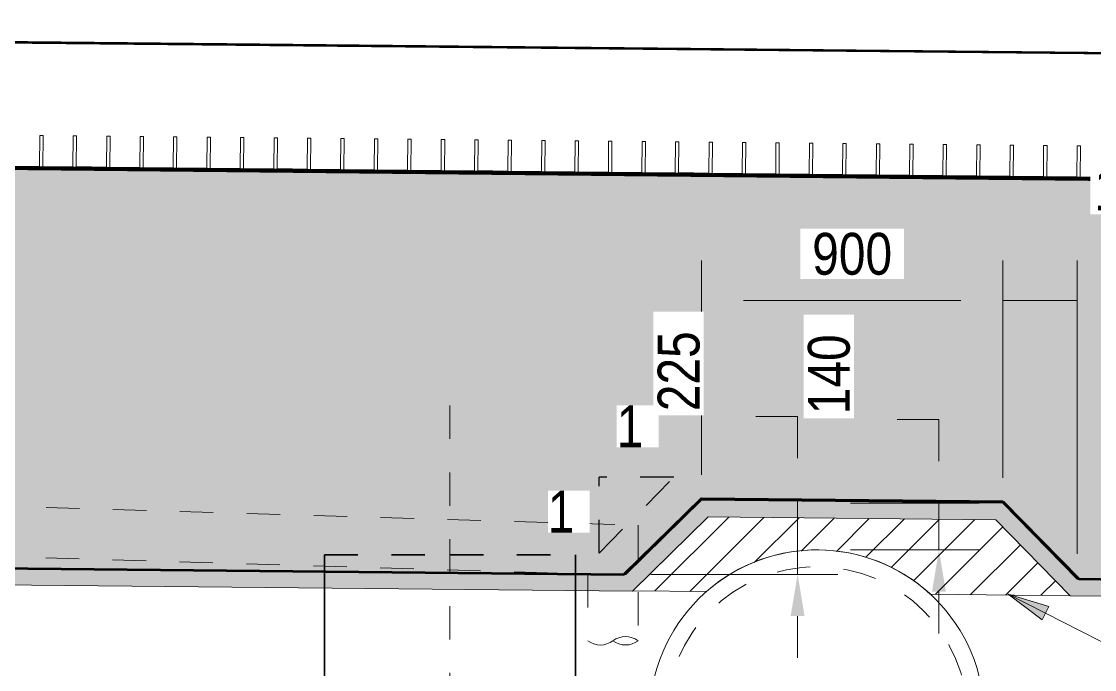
# Model space of a CAD drawing. Header units: metres. Extents: x -1691 to -1609, y 3 to 593.
# Drawn here: x -1618.003 to -1614.797, y 17.534 to 19.472 of the extents above; entities that cross this region are included whole.
import ezdxf

# ---------------------------------------------------------------- set-up
doc = ezdxf.new("R2010")
doc.units = ezdxf.units.M
doc.linetypes.add('JacobsCenter', pattern=[0.015, 0.009, -0.0015, 0.003, -0.0015])
doc.linetypes.add('JacobsDash', pattern=[0.0045, 0.003, -0.0015])
doc.layers.get('Defpoints').update_dxf_attribs({"color": 41})
for name, color, linetype, lineweight in [('BRIDGE-ABUTMENT-CONC', 7, 'Continuous', 50), ('BRIDGE-FRAMING-LINE-18-HID', 7, 'JacobsDash', 18), ('D-BDGE', 7, 'Continuous', 13), ('D-BDGE-FLOOR', 7, 'Continuous', 50), ('D-BDGE-FNDN-LINES-18-HID', 7, 'JacobsDash', 18), ('D-BDGE-FNDN-PILE-CONC', 7, 'Continuous', 50), ('D-BDGE-FRAMING', 7, 'Continuous', 50), ('D-BDGE-LINE', 7, 'Continuous', 9), ('D-ENHA-TEXT', 7, 'Continuous', 9), ('D-ENHA-TEXT-DIMS', 7, 'Continuous', 9)]:
    doc.layers.add(name, color=color, linetype=linetype, lineweight=lineweight)
doc.styles.add('Arial Narrow_1', font='ARIALN.TTF', dxfattribs={"height": 0.125})
doc.styles.add('Arial Narrow_3', font='ARIALN.TTF', dxfattribs={"height": 0.125})
doc.dimstyles.new('Dimension_Arc_Length_O__mm_', dxfattribs={"dimscale": 0.3048, "dimtxt": 0.127929, "dimasz": 0.410105, "dimexe": 0.393701, "dimexo": 0.246063, "dimgap": 0.246063, "dimtad": 1, "dimdec": 0, "dimlfac": 1000, "dimzin": 0, "dimdsep": 46, "dimtxsty": 'Arial Narrow_1', "dimsah": 1, "dimcen": 0.09, "dimaunit": 1, "dimadec": 4, "dimazin": 0, "dimtfac": 1, "dimtdec": 4, "dimtix": 1, "dimtmove": 0, "dimatfit": 3, "dimfxl": 1, "dimtvp": 1, "dimtfill": 1, "dimtolj": 1, "dimtzin": 0, "dimlwd": 18, "dimlwe": 18, "dimarcsym": 2})
doc.dimstyles.new('Dimension_Arc_Length_O__mm__1', dxfattribs={"dimscale": 0.3048, "dimtxt": 0.127929, "dimasz": 0.410105, "dimexe": 0.393701, "dimexo": 0.246063, "dimgap": 0.246063, "dimtad": 1, "dimdec": 0, "dimlfac": 1000, "dimzin": 0, "dimdsep": 46, "dimtxsty": 'Arial Narrow_3', "dimsah": 1, "dimcen": 0.09, "dimaunit": 1, "dimadec": 4, "dimazin": 0, "dimtfac": 1, "dimtdec": 4, "dimtix": 1, "dimtmove": 1, "dimatfit": 3, "dimfxl": 1, "dimtvp": 1, "dimtfill": 1, "dimtolj": 1, "dimtzin": 0, "dimlwd": 18, "dimlwe": 18, "dimarcsym": 2})
doc.dimstyles.new('Dimension_Arc_Length_O__mm__2', dxfattribs={"dimscale": 0.3048, "dimtxt": 0.127929, "dimasz": 0.410105, "dimexe": 0.393701, "dimexo": 0.246063, "dimgap": 0.246063, "dimtad": 1, "dimdec": 0, "dimlfac": 1000, "dimzin": 0, "dimdsep": 46, "dimtxsty": 'Arial Narrow_1', "dimsah": 1, "dimcen": 0.09, "dimaunit": 1, "dimadec": 4, "dimazin": 0, "dimtfac": 1, "dimtdec": 4, "dimtix": 1, "dimtmove": 1, "dimatfit": 3, "dimfxl": 1, "dimtvp": 1, "dimtfill": 1, "dimtolj": 1, "dimtzin": 0, "dimlwd": 18, "dimlwe": 18, "dimarcsym": 2})
doc.dimstyles.new('Dimension_Standard_O__mm__3', dxfattribs={"dimscale": 0.3048, "dimtxt": 0.127929, "dimasz": 0.410105, "dimexe": 0.393701, "dimexo": 0.246063, "dimgap": 0.246063, "dimtad": 1, "dimdec": 0, "dimlfac": 1000, "dimzin": 0, "dimdsep": 46, "dimtxsty": 'Arial Narrow_3', "dimsah": 1, "dimcen": 0.09, "dimaunit": 1, "dimadec": 4, "dimazin": 0, "dimtfac": 1, "dimtdec": 4, "dimtix": 1, "dimtmove": 0, "dimatfit": 3, "dimfxl": 1, "dimtvp": 1, "dimtfill": 1, "dimtolj": 1, "dimtzin": 0, "dimlwd": 18, "dimlwe": 18, "dimarcsym": 2})

# ---------------------------------------------------------------- blocks, each defined once
blk = doc.blocks.new('01_SFO_FRP_Pile_CastInPlace_CS - CAST-IN-PLACE PILE - 0750-V8-DRG-2871072 - ABUTMENT B CONCRETE ELEVATION')
at = {"layer": 'D-BDGE-FNDN-LINES-18-HID', "lineweight": 35}
for p, q in [((-1658.8737, 17.8767), (-1658.8737, 17.8262)), ((-1658.8737, 17.8767), (-1658.4988, 17.8767)), ((-1658.8737, 17.8767), (-1658.4988, 17.8767)), ((-1658.4988, 17.8767), (-1658.1237, 17.8767)), ((-1658.4986, 17.8767), (-1658.1237, 17.8767)), ((-1658.1237, 17.8186), (-1658.1237, 17.8767))]:
    blk.add_line(p, q, dxfattribs=at)
at = {"layer": 'D-BDGE-FNDN-PILE-CONC', "lineweight": 35}
for p, q in [((-1658.8737, 17.8261), (-1658.8737, 13.9919)), ((-1658.1237, 13.9913), (-1658.1237, 17.8186))]:
    blk.add_line(p, q, dxfattribs=at)
blk = doc.blocks.new('07_STR_DPS_PermadecPanel - 07_STR_DPS_PermadecPanel-V41-DRG-2871072 - ABUTMENT B CONCRETE ELEVATION')
at = {"layer": 'BRIDGE-FRAMING-LINE-18-HID', "color": 9, "lineweight": 13, "true_color": 0xc3c3c3}
for p, q in [((-1660.1243, 19.1347), (-1660.1242, 19.1352)), ((-1660.1242, 19.1352), (-1660.1243, 19.1347)), ((-1660.1242, 19.1352), (-1660.1142, 19.1351)), ((-1660.1142, 19.1351), (-1660.1143, 19.1346)), ((-1660.1142, 19.1351), (-1660.1143, 19.1346)), ((-1660.0243, 19.1337), (-1660.0243, 19.1342)), ((-1660.0243, 19.1342), (-1660.0143, 19.1341)), ((-1660.0243, 19.1342), (-1660.0243, 19.1337)), ((-1660.0143, 19.1341), (-1660.0143, 19.1336)), ((-1660.0143, 19.1341), (-1660.0143, 19.1336)), ((-1659.9243, 19.1327), (-1659.9243, 19.1332)), ((-1659.9243, 19.1332), (-1659.9143, 19.1331)), ((-1659.9243, 19.1332), (-1659.9243, 19.1327)), ((-1659.9143, 19.1331), (-1659.9143, 19.1326)), ((-1659.9143, 19.1331), (-1659.9143, 19.1326)), ((-1659.8243, 19.1317), (-1659.8243, 19.1322)), ((-1659.8243, 19.1322), (-1659.8143, 19.1321)), ((-1659.8243, 19.1322), (-1659.8243, 19.1317)), ((-1659.8143, 19.1321), (-1659.8143, 19.1316)), ((-1659.8143, 19.1321), (-1659.8143, 19.1316)), ((-1659.7243, 19.1307), (-1659.7243, 19.1312)), ((-1659.7243, 19.1312), (-1659.7143, 19.1311)), ((-1659.7243, 19.1312), (-1659.7243, 19.1307)), ((-1659.7143, 19.1311), (-1659.7143, 19.1306)), ((-1659.7143, 19.1311), (-1659.7143, 19.1306)), ((-1659.6243, 19.1297), (-1659.6243, 19.1302)), ((-1659.6243, 19.1302), (-1659.6143, 19.1301)), ((-1659.6243, 19.1302), (-1659.6243, 19.1297)), ((-1659.6143, 19.1301), (-1659.6143, 19.1296)), ((-1659.6143, 19.1301), (-1659.6143, 19.1296)), ((-1660.1702, 19.0422), (-1660.1702, 19.0427)), ((-1660.1702, 19.0427), (-1660.1252, 19.0422)), ((-1660.1702, 19.0427), (-1660.1702, 19.0421)), ((-1659.5703, 19.0307), (-1660.1702, 19.0367)), ((-1660.1152, 19.0421), (-1660.0252, 19.0412)), ((-1660.0152, 19.0411), (-1659.9252, 19.0402)), ((-1659.9152, 19.0401), (-1659.8252, 19.0392)), ((-1659.8152, 19.0391), (-1659.7252, 19.0382)), ((-1659.7152, 19.0381), (-1659.6252, 19.0372)), ((-1659.6152, 19.0371), (-1659.5702, 19.0367)), ((-1659.5702, 19.0367), (-1659.5702, 19.0362)), ((-1659.5702, 19.0367), (-1659.5702, 19.0361))]:
    blk.add_line(p, q, dxfattribs=at)
at = {"layer": 'D-BDGE-FRAMING', "color": 9, "lineweight": 13, "true_color": 0xc3c3c3}
for p, q in [((-1660.1243, 19.1347), (-1660.1252, 19.0417)), ((-1660.1143, 19.1346), (-1660.1243, 19.1347)), ((-1660.1152, 19.0416), (-1660.1143, 19.1346)), ((-1660.0243, 19.1337), (-1660.0252, 19.0407)), ((-1660.0143, 19.1336), (-1660.0243, 19.1337)), ((-1660.0152, 19.0406), (-1660.0143, 19.1336)), ((-1659.9243, 19.1327), (-1659.9252, 19.0397)), ((-1659.9143, 19.1326), (-1659.9243, 19.1327)), ((-1659.9152, 19.0396), (-1659.9143, 19.1326)), ((-1659.8243, 19.1317), (-1659.8252, 19.0387)), ((-1659.8143, 19.1316), (-1659.8243, 19.1317)), ((-1659.8152, 19.0386), (-1659.8143, 19.1316)), ((-1659.7243, 19.1307), (-1659.7252, 19.0377)), ((-1659.7143, 19.1306), (-1659.7243, 19.1307)), ((-1659.7152, 19.0376), (-1659.7143, 19.1306)), ((-1659.6243, 19.1297), (-1659.6252, 19.0367)), ((-1659.6143, 19.1296), (-1659.6243, 19.1297)), ((-1659.6152, 19.0366), (-1659.6143, 19.1296)), ((-1660.1702, 19.0421), (-1660.1703, 19.0361)), ((-1660.1703, 19.0361), (-1659.5703, 19.0301)), ((-1660.1252, 19.0417), (-1660.1702, 19.0421)), ((-1660.0252, 19.0407), (-1660.1152, 19.0416)), ((-1659.9252, 19.0397), (-1660.0152, 19.0406)), ((-1659.8252, 19.0387), (-1659.9152, 19.0396)), ((-1659.7252, 19.0377), (-1659.8152, 19.0386)), ((-1659.6252, 19.0367), (-1659.7152, 19.0376)), ((-1659.5702, 19.0361), (-1659.6152, 19.0366)), ((-1659.5703, 19.0301), (-1659.5702, 19.0361))]:
    blk.add_line(p, q, dxfattribs=at)
blk = doc.blocks.new('07_STR_DPS_PermadecPanel - 07_STR_DPS_PermadecPanel-V42-DRG-2871072 - ABUTMENT B CONCRETE ELEVATION')
at = {"layer": 'BRIDGE-FRAMING-LINE-18-HID', "color": 9, "lineweight": 13, "true_color": 0xc3c3c3}
for p, q in [((-1659.5243, 19.1287), (-1659.5243, 19.1292)), ((-1659.5243, 19.1292), (-1659.5143, 19.1291)), ((-1659.5243, 19.1292), (-1659.5243, 19.1287)), ((-1659.5143, 19.1291), (-1659.5143, 19.1286)), ((-1659.5143, 19.1291), (-1659.5143, 19.1286)), ((-1659.4243, 19.1277), (-1659.4243, 19.1282)), ((-1659.4243, 19.1282), (-1659.4143, 19.1281)), ((-1659.4243, 19.1282), (-1659.4243, 19.1277)), ((-1659.4143, 19.1281), (-1659.4143, 19.1276)), ((-1659.4143, 19.1281), (-1659.4143, 19.1276)), ((-1659.3243, 19.1267), (-1659.3243, 19.1272)), ((-1659.3243, 19.1272), (-1659.3143, 19.1271)), ((-1659.3243, 19.1272), (-1659.3243, 19.1267)), ((-1659.3143, 19.1271), (-1659.3143, 19.1266)), ((-1659.3143, 19.1271), (-1659.3143, 19.1266)), ((-1659.2243, 19.1257), (-1659.2243, 19.1262)), ((-1659.2243, 19.1262), (-1659.2143, 19.1261)), ((-1659.2243, 19.1262), (-1659.2243, 19.1257)), ((-1659.2143, 19.1261), (-1659.2143, 19.1256)), ((-1659.2143, 19.1261), (-1659.2143, 19.1256)), ((-1659.1243, 19.1247), (-1659.1243, 19.1252)), ((-1659.1243, 19.1252), (-1659.1143, 19.1251)), ((-1659.1243, 19.1252), (-1659.1243, 19.1247)), ((-1659.1143, 19.1251), (-1659.1143, 19.1246)), ((-1659.1143, 19.1251), (-1659.1143, 19.1246)), ((-1659.0243, 19.1237), (-1659.0243, 19.1242)), ((-1659.0243, 19.1242), (-1659.0143, 19.1241)), ((-1659.0243, 19.1242), (-1659.0243, 19.1237)), ((-1659.0143, 19.1241), (-1659.0143, 19.1236)), ((-1659.0143, 19.1241), (-1659.0143, 19.1236)), ((-1658.9703, 19.0247), (-1659.5703, 19.0307)), ((-1659.5702, 19.0362), (-1659.5702, 19.0367)), ((-1659.5702, 19.0367), (-1659.5252, 19.0362)), ((-1659.5702, 19.0367), (-1659.5702, 19.0361)), ((-1659.5152, 19.0361), (-1659.4252, 19.0352)), ((-1659.4152, 19.0351), (-1659.3252, 19.0342)), ((-1659.3152, 19.0341), (-1659.2252, 19.0332)), ((-1659.2152, 19.0331), (-1659.1252, 19.0322)), ((-1659.1152, 19.0321), (-1659.0252, 19.0312)), ((-1659.0152, 19.0311), (-1658.9702, 19.0307)), ((-1658.9702, 19.0307), (-1658.9703, 19.0301)), ((-1658.9702, 19.0307), (-1658.9702, 19.0302))]:
    blk.add_line(p, q, dxfattribs=at)
at = {"layer": 'D-BDGE-FRAMING', "color": 9, "lineweight": 13, "true_color": 0xc3c3c3}
for p, q in [((-1659.5243, 19.1287), (-1659.5252, 19.0357)), ((-1659.5143, 19.1286), (-1659.5243, 19.1287)), ((-1659.5152, 19.0356), (-1659.5143, 19.1286)), ((-1659.4243, 19.1277), (-1659.4253, 19.0347)), ((-1659.4143, 19.1276), (-1659.4243, 19.1277)), ((-1659.4153, 19.0346), (-1659.4143, 19.1276)), ((-1659.3243, 19.1267), (-1659.3253, 19.0337)), ((-1659.3143, 19.1266), (-1659.3243, 19.1267)), ((-1659.3153, 19.0336), (-1659.3143, 19.1266)), ((-1659.2243, 19.1257), (-1659.2253, 19.0327)), ((-1659.2143, 19.1256), (-1659.2243, 19.1257)), ((-1659.2153, 19.0326), (-1659.2143, 19.1256)), ((-1659.1243, 19.1247), (-1659.1253, 19.0317)), ((-1659.1143, 19.1246), (-1659.1243, 19.1247)), ((-1659.1153, 19.0316), (-1659.1143, 19.1246)), ((-1659.0243, 19.1237), (-1659.0253, 19.0307)), ((-1659.0143, 19.1236), (-1659.0243, 19.1237)), ((-1659.0153, 19.0306), (-1659.0143, 19.1236)), ((-1659.5702, 19.0361), (-1659.5703, 19.0301)), ((-1659.5703, 19.0301), (-1658.9703, 19.0241)), ((-1659.5252, 19.0357), (-1659.5702, 19.0361)), ((-1659.4253, 19.0347), (-1659.5152, 19.0356)), ((-1659.3253, 19.0337), (-1659.4153, 19.0346)), ((-1659.2253, 19.0327), (-1659.3153, 19.0336)), ((-1659.1253, 19.0317), (-1659.2153, 19.0326)), ((-1659.0253, 19.0307), (-1659.1153, 19.0316)), ((-1658.9703, 19.0301), (-1659.0153, 19.0306)), ((-1658.9703, 19.0241), (-1658.9703, 19.0301))]:
    blk.add_line(p, q, dxfattribs=at)
blk = doc.blocks.new('07_STR_DPS_PermadecPanel - 07_STR_DPS_PermadecPanel-V43-DRG-2871072 - ABUTMENT B CONCRETE ELEVATION')
at = {"layer": 'BRIDGE-FRAMING-LINE-18-HID', "color": 9, "lineweight": 13, "true_color": 0xc3c3c3}
for p, q in [((-1658.9243, 19.1227), (-1658.9243, 19.1232)), ((-1658.9243, 19.1232), (-1658.9143, 19.1231)), ((-1658.9243, 19.1232), (-1658.9243, 19.1227)), ((-1658.9143, 19.1231), (-1658.9143, 19.1226)), ((-1658.9143, 19.1231), (-1658.9143, 19.1226)), ((-1658.8243, 19.1222), (-1658.8244, 19.1217)), ((-1658.8243, 19.1217), (-1658.8243, 19.1222)), ((-1658.8243, 19.1222), (-1658.8143, 19.1221)), ((-1658.8143, 19.1221), (-1658.8144, 19.1216)), ((-1658.8143, 19.1221), (-1658.8143, 19.1216)), ((-1658.7243, 19.1212), (-1658.7244, 19.1207)), ((-1658.7243, 19.1207), (-1658.7243, 19.1212)), ((-1658.7243, 19.1212), (-1658.7143, 19.1211)), ((-1658.7143, 19.1211), (-1658.7144, 19.1206)), ((-1658.7143, 19.1211), (-1658.7143, 19.1206)), ((-1658.6243, 19.1202), (-1658.6244, 19.1197)), ((-1658.6243, 19.1197), (-1658.6243, 19.1202)), ((-1658.6243, 19.1202), (-1658.6143, 19.1201)), ((-1658.6143, 19.1201), (-1658.6144, 19.1196)), ((-1658.6143, 19.1201), (-1658.6143, 19.1196)), ((-1658.5243, 19.1192), (-1658.5244, 19.1187)), ((-1658.5243, 19.1187), (-1658.5243, 19.1192)), ((-1658.5243, 19.1192), (-1658.5143, 19.1191)), ((-1658.5143, 19.1191), (-1658.5144, 19.1186)), ((-1658.5143, 19.1191), (-1658.5143, 19.1186)), ((-1658.4243, 19.1182), (-1658.4244, 19.1177)), ((-1658.4243, 19.1177), (-1658.4243, 19.1182)), ((-1658.4243, 19.1182), (-1658.4143, 19.1181)), ((-1658.4143, 19.1181), (-1658.4144, 19.1176)), ((-1658.4143, 19.1181), (-1658.4143, 19.1176)), ((-1658.9702, 19.0307), (-1658.9703, 19.0301)), ((-1658.3704, 19.0187), (-1658.9703, 19.0247)), ((-1658.9702, 19.0302), (-1658.9702, 19.0307)), ((-1658.9702, 19.0307), (-1658.9252, 19.0302)), ((-1658.9152, 19.0301), (-1658.8252, 19.0292)), ((-1658.8152, 19.0291), (-1658.7252, 19.0282)), ((-1658.7152, 19.0281), (-1658.6253, 19.0272)), ((-1658.6153, 19.0271), (-1658.5253, 19.0262)), ((-1658.5153, 19.0261), (-1658.4253, 19.0253)), ((-1658.4153, 19.0252), (-1658.3703, 19.0247)), ((-1658.3703, 19.0247), (-1658.3703, 19.0242)), ((-1658.3703, 19.0247), (-1658.3703, 19.0241))]:
    blk.add_line(p, q, dxfattribs=at)
at = {"layer": 'D-BDGE-FRAMING', "color": 9, "lineweight": 13, "true_color": 0xc3c3c3}
for p, q in [((-1658.9243, 19.1227), (-1658.9253, 19.0297)), ((-1658.9143, 19.1226), (-1658.9243, 19.1227)), ((-1658.9153, 19.0296), (-1658.9143, 19.1226)), ((-1658.8244, 19.1217), (-1658.8253, 19.0287)), ((-1658.8144, 19.1216), (-1658.8244, 19.1217)), ((-1658.8153, 19.0286), (-1658.8144, 19.1216)), ((-1658.7244, 19.1207), (-1658.7253, 19.0277)), ((-1658.7144, 19.1206), (-1658.7244, 19.1207)), ((-1658.7153, 19.0276), (-1658.7144, 19.1206)), ((-1658.6244, 19.1197), (-1658.6253, 19.0267)), ((-1658.6144, 19.1196), (-1658.6244, 19.1197)), ((-1658.6153, 19.0266), (-1658.6144, 19.1196)), ((-1658.5244, 19.1187), (-1658.5253, 19.0257)), ((-1658.5144, 19.1186), (-1658.5244, 19.1187)), ((-1658.5153, 19.0256), (-1658.5144, 19.1186)), ((-1658.4244, 19.1177), (-1658.4253, 19.0247)), ((-1658.4144, 19.1176), (-1658.4244, 19.1177)), ((-1658.4153, 19.0246), (-1658.4144, 19.1176)), ((-1658.9253, 19.0297), (-1658.9703, 19.0301)), ((-1658.9703, 19.0301), (-1658.9703, 19.0241)), ((-1658.9703, 19.0241), (-1658.3704, 19.0181)), ((-1658.8253, 19.0287), (-1658.9153, 19.0296)), ((-1658.7253, 19.0277), (-1658.8153, 19.0286)), ((-1658.6253, 19.0267), (-1658.7153, 19.0276)), ((-1658.5253, 19.0257), (-1658.6153, 19.0266)), ((-1658.4253, 19.0247), (-1658.5153, 19.0256)), ((-1658.3703, 19.0241), (-1658.4153, 19.0246)), ((-1658.3704, 19.0181), (-1658.3703, 19.0241))]:
    blk.add_line(p, q, dxfattribs=at)
blk = doc.blocks.new('07_STR_DPS_PermadecPanel - 07_STR_DPS_PermadecPanel-V44-DRG-2871072 - ABUTMENT B CONCRETE ELEVATION')
at = {"layer": 'BRIDGE-FRAMING-LINE-18-HID', "color": 9, "lineweight": 13, "true_color": 0xc3c3c3}
for p, q in [((-1658.3243, 19.1172), (-1658.3244, 19.1167)), ((-1658.3243, 19.1167), (-1658.3243, 19.1172)), ((-1658.3243, 19.1172), (-1658.3143, 19.1171)), ((-1658.3143, 19.1171), (-1658.3144, 19.1166)), ((-1658.3143, 19.1171), (-1658.3143, 19.1166)), ((-1658.2243, 19.1162), (-1658.2244, 19.1157)), ((-1658.2243, 19.1157), (-1658.2243, 19.1162)), ((-1658.2243, 19.1162), (-1658.2143, 19.1161)), ((-1658.2143, 19.1161), (-1658.2144, 19.1156)), ((-1658.2143, 19.1161), (-1658.2143, 19.1156)), ((-1658.1244, 19.1147), (-1658.1243, 19.1152)), ((-1658.1243, 19.1152), (-1658.1244, 19.1147)), ((-1658.1243, 19.1152), (-1658.1143, 19.1151)), ((-1658.1143, 19.1151), (-1658.1144, 19.1146)), ((-1658.1143, 19.1151), (-1658.1144, 19.1146)), ((-1658.0244, 19.1137), (-1658.0244, 19.1143)), ((-1658.0244, 19.1143), (-1658.0144, 19.1142)), ((-1658.0244, 19.1143), (-1658.0244, 19.1137)), ((-1658.0144, 19.1142), (-1658.0144, 19.1136)), ((-1658.0144, 19.1142), (-1658.0144, 19.1136)), ((-1657.9244, 19.1127), (-1657.9244, 19.1133)), ((-1657.9244, 19.1133), (-1657.9144, 19.1132)), ((-1657.9244, 19.1133), (-1657.9244, 19.1127)), ((-1657.9144, 19.1132), (-1657.9144, 19.1126)), ((-1657.9144, 19.1132), (-1657.9144, 19.1126)), ((-1657.8244, 19.1117), (-1657.8244, 19.1123)), ((-1657.8244, 19.1123), (-1657.8144, 19.1122)), ((-1657.8244, 19.1123), (-1657.8244, 19.1117)), ((-1657.8144, 19.1122), (-1657.8144, 19.1116)), ((-1657.8144, 19.1122), (-1657.8144, 19.1116)), ((-1658.3703, 19.0242), (-1658.3703, 19.0247)), ((-1658.3703, 19.0247), (-1658.3253, 19.0243)), ((-1658.3703, 19.0247), (-1658.3703, 19.0241)), ((-1657.7704, 19.0127), (-1658.3703, 19.0187)), ((-1658.3153, 19.0242), (-1658.2253, 19.0233)), ((-1658.2153, 19.0232), (-1658.1253, 19.0223)), ((-1658.1153, 19.0222), (-1658.0253, 19.0213)), ((-1658.0153, 19.0212), (-1657.9253, 19.0203)), ((-1657.9153, 19.0202), (-1657.8253, 19.0193)), ((-1657.8153, 19.0192), (-1657.7703, 19.0187)), ((-1657.7703, 19.0187), (-1657.7703, 19.0182)), ((-1657.7703, 19.0187), (-1657.7703, 19.0181))]:
    blk.add_line(p, q, dxfattribs=at)
at = {"layer": 'D-BDGE-FRAMING', "color": 9, "lineweight": 13, "true_color": 0xc3c3c3}
for p, q in [((-1658.3244, 19.1167), (-1658.3253, 19.0237)), ((-1658.3144, 19.1166), (-1658.3244, 19.1167)), ((-1658.3153, 19.0236), (-1658.3144, 19.1166)), ((-1658.2244, 19.1157), (-1658.2253, 19.0227)), ((-1658.2144, 19.1156), (-1658.2244, 19.1157)), ((-1658.2153, 19.0226), (-1658.2144, 19.1156)), ((-1658.1244, 19.1147), (-1658.1253, 19.0217)), ((-1658.1144, 19.1146), (-1658.1244, 19.1147)), ((-1658.1153, 19.0216), (-1658.1144, 19.1146)), ((-1658.0244, 19.1137), (-1658.0253, 19.0207)), ((-1658.0144, 19.1136), (-1658.0244, 19.1137)), ((-1658.0153, 19.0206), (-1658.0144, 19.1136)), ((-1657.9244, 19.1127), (-1657.9253, 19.0197)), ((-1657.9144, 19.1126), (-1657.9244, 19.1127)), ((-1657.9153, 19.0196), (-1657.9144, 19.1126)), ((-1657.8244, 19.1117), (-1657.8253, 19.0187)), ((-1657.8144, 19.1116), (-1657.8244, 19.1117)), ((-1657.8153, 19.0186), (-1657.8144, 19.1116)), ((-1658.3703, 19.0241), (-1658.3704, 19.0181)), ((-1658.3704, 19.0181), (-1657.7704, 19.0121)), ((-1658.3253, 19.0237), (-1658.3703, 19.0241)), ((-1658.2253, 19.0227), (-1658.3153, 19.0236)), ((-1658.1253, 19.0217), (-1658.2153, 19.0226)), ((-1658.0253, 19.0207), (-1658.1153, 19.0216)), ((-1657.9253, 19.0197), (-1658.0153, 19.0206)), ((-1657.8253, 19.0187), (-1657.9153, 19.0196)), ((-1657.7703, 19.0181), (-1657.8153, 19.0186)), ((-1657.7704, 19.0121), (-1657.7703, 19.0181))]:
    blk.add_line(p, q, dxfattribs=at)
blk = doc.blocks.new('07_STR_DPS_PermadecPanel - 07_STR_DPS_PermadecPanel-V45-DRG-2871072 - ABUTMENT B CONCRETE ELEVATION')
at = {"layer": 'BRIDGE-FRAMING-LINE-18-HID', "color": 9, "lineweight": 13, "true_color": 0xc3c3c3}
for p, q in [((-1657.7244, 19.1107), (-1657.7244, 19.1113)), ((-1657.7244, 19.1113), (-1657.7144, 19.1112)), ((-1657.7244, 19.1113), (-1657.7244, 19.1107)), ((-1657.7144, 19.1112), (-1657.7144, 19.1106)), ((-1657.7144, 19.1112), (-1657.7144, 19.1106)), ((-1657.6244, 19.1097), (-1657.6244, 19.1103)), ((-1657.6244, 19.1103), (-1657.6144, 19.1102)), ((-1657.6244, 19.1103), (-1657.6244, 19.1097)), ((-1657.6144, 19.1102), (-1657.6144, 19.1096)), ((-1657.6144, 19.1102), (-1657.6144, 19.1096)), ((-1657.5244, 19.1087), (-1657.5244, 19.1093)), ((-1657.5244, 19.1093), (-1657.5144, 19.1092)), ((-1657.5244, 19.1093), (-1657.5244, 19.1087)), ((-1657.5144, 19.1092), (-1657.5144, 19.1086)), ((-1657.5144, 19.1092), (-1657.5144, 19.1086)), ((-1657.4244, 19.1077), (-1657.4244, 19.1083)), ((-1657.4244, 19.1083), (-1657.4144, 19.1082)), ((-1657.4244, 19.1083), (-1657.4244, 19.1077)), ((-1657.4144, 19.1082), (-1657.4144, 19.1076)), ((-1657.4144, 19.1082), (-1657.4144, 19.1076)), ((-1657.3244, 19.1067), (-1657.3244, 19.1073)), ((-1657.3244, 19.1073), (-1657.3144, 19.1072)), ((-1657.3244, 19.1073), (-1657.3244, 19.1067)), ((-1657.3144, 19.1072), (-1657.3144, 19.1066)), ((-1657.3144, 19.1072), (-1657.3144, 19.1066)), ((-1657.2244, 19.1057), (-1657.2244, 19.1063)), ((-1657.2244, 19.1063), (-1657.2144, 19.1062)), ((-1657.2244, 19.1063), (-1657.2244, 19.1057)), ((-1657.2144, 19.1062), (-1657.2144, 19.1056)), ((-1657.2144, 19.1062), (-1657.2144, 19.1056)), ((-1657.7703, 19.0182), (-1657.7703, 19.0187)), ((-1657.7703, 19.0187), (-1657.7253, 19.0183)), ((-1657.7703, 19.0187), (-1657.7703, 19.0181)), ((-1657.7153, 19.0182), (-1657.6253, 19.0173)), ((-1657.6153, 19.0172), (-1657.5253, 19.0163)), ((-1657.5153, 19.0162), (-1657.4253, 19.0153)), ((-1657.4153, 19.0152), (-1657.3253, 19.0143)), ((-1657.1704, 19.0067), (-1657.7704, 19.0127)), ((-1657.3153, 19.0142), (-1657.2253, 19.0133)), ((-1657.2153, 19.0132), (-1657.1703, 19.0127)), ((-1657.1703, 19.0127), (-1657.1704, 19.0122)), ((-1657.1703, 19.0127), (-1657.1703, 19.0122))]:
    blk.add_line(p, q, dxfattribs=at)
at = {"layer": 'D-BDGE-FRAMING', "color": 9, "lineweight": 13, "true_color": 0xc3c3c3}
for p, q in [((-1657.7244, 19.1107), (-1657.7253, 19.0177)), ((-1657.7144, 19.1106), (-1657.7244, 19.1107)), ((-1657.7153, 19.0176), (-1657.7144, 19.1106)), ((-1657.6244, 19.1097), (-1657.6253, 19.0167)), ((-1657.6144, 19.1096), (-1657.6244, 19.1097)), ((-1657.6153, 19.0166), (-1657.6144, 19.1096)), ((-1657.5244, 19.1087), (-1657.5253, 19.0157)), ((-1657.5144, 19.1086), (-1657.5244, 19.1087)), ((-1657.5153, 19.0156), (-1657.5144, 19.1086)), ((-1657.4244, 19.1077), (-1657.4254, 19.0147)), ((-1657.4144, 19.1076), (-1657.4244, 19.1077)), ((-1657.4154, 19.0146), (-1657.4144, 19.1076)), ((-1657.3244, 19.1067), (-1657.3254, 19.0137)), ((-1657.3144, 19.1066), (-1657.3244, 19.1067)), ((-1657.3154, 19.0136), (-1657.3144, 19.1066)), ((-1657.2244, 19.1057), (-1657.2254, 19.0127)), ((-1657.2144, 19.1056), (-1657.2244, 19.1057)), ((-1657.2154, 19.0126), (-1657.2144, 19.1056)), ((-1657.7703, 19.0181), (-1657.7704, 19.0121)), ((-1657.7253, 19.0177), (-1657.7703, 19.0181)), ((-1657.6253, 19.0167), (-1657.7153, 19.0176)), ((-1657.5253, 19.0157), (-1657.6153, 19.0166)), ((-1657.4254, 19.0147), (-1657.5153, 19.0156)), ((-1657.7704, 19.0121), (-1657.1704, 19.0062)), ((-1657.3254, 19.0137), (-1657.4154, 19.0146)), ((-1657.2254, 19.0127), (-1657.3154, 19.0136)), ((-1657.1704, 19.0122), (-1657.2154, 19.0126)), ((-1657.1704, 19.0062), (-1657.1704, 19.0122))]:
    blk.add_line(p, q, dxfattribs=at)
blk = doc.blocks.new('07_STR_DPS_PermadecPanel - 07_STR_DPS_PermadecPanel-V46-DRG-2871072 - ABUTMENT B CONCRETE ELEVATION')
at = {"layer": 'BRIDGE-FRAMING-LINE-18-HID', "color": 9, "lineweight": 13, "true_color": 0xc3c3c3}
for p, q in [((-1657.1244, 19.1047), (-1657.1244, 19.1053)), ((-1657.1244, 19.1053), (-1657.1144, 19.1052)), ((-1657.1244, 19.1053), (-1657.1244, 19.1047)), ((-1657.1144, 19.1052), (-1657.1144, 19.1046)), ((-1657.1144, 19.1052), (-1657.1144, 19.1046)), ((-1657.0244, 19.1037), (-1657.0244, 19.1043)), ((-1657.0244, 19.1043), (-1657.0144, 19.1042)), ((-1657.0244, 19.1043), (-1657.0244, 19.1037)), ((-1657.0144, 19.1042), (-1657.0144, 19.1036)), ((-1657.0144, 19.1042), (-1657.0144, 19.1036)), ((-1656.9244, 19.1027), (-1656.9244, 19.1033)), ((-1656.9244, 19.1033), (-1656.9144, 19.1032)), ((-1656.9244, 19.1033), (-1656.9244, 19.1027)), ((-1656.9144, 19.1032), (-1656.9144, 19.1026)), ((-1656.9144, 19.1032), (-1656.9144, 19.1026)), ((-1656.8244, 19.1023), (-1656.8245, 19.1017)), ((-1656.8244, 19.1017), (-1656.8244, 19.1023)), ((-1656.8244, 19.1023), (-1656.8144, 19.1022)), ((-1656.8144, 19.1022), (-1656.8145, 19.1016)), ((-1656.8144, 19.1022), (-1656.8144, 19.1016)), ((-1656.7244, 19.1013), (-1656.7245, 19.1007)), ((-1656.7244, 19.1007), (-1656.7244, 19.1013)), ((-1656.7244, 19.1013), (-1656.7144, 19.1012)), ((-1656.7144, 19.1012), (-1656.7145, 19.1006)), ((-1656.7144, 19.1012), (-1656.7144, 19.1006)), ((-1656.6244, 19.1003), (-1656.6245, 19.0997)), ((-1656.6244, 19.0997), (-1656.6244, 19.1003)), ((-1656.6244, 19.1003), (-1656.6144, 19.1002)), ((-1656.6144, 19.1002), (-1656.6145, 19.0996)), ((-1656.6144, 19.1002), (-1656.6144, 19.0996)), ((-1657.1703, 19.0127), (-1657.1704, 19.0122)), ((-1656.5705, 19.0007), (-1657.1704, 19.0067)), ((-1657.1703, 19.0122), (-1657.1703, 19.0127)), ((-1657.1703, 19.0127), (-1657.1253, 19.0123)), ((-1657.1153, 19.0122), (-1657.0253, 19.0113)), ((-1657.0153, 19.0112), (-1656.9253, 19.0103)), ((-1656.9153, 19.0102), (-1656.8253, 19.0093)), ((-1656.8153, 19.0092), (-1656.7253, 19.0083)), ((-1656.7153, 19.0082), (-1656.6254, 19.0073)), ((-1656.6154, 19.0072), (-1656.5704, 19.0067)), ((-1656.5704, 19.0067), (-1656.5704, 19.0062)), ((-1656.5704, 19.0067), (-1656.5704, 19.0062))]:
    blk.add_line(p, q, dxfattribs=at)
at = {"layer": 'D-BDGE-FRAMING', "color": 9, "lineweight": 13, "true_color": 0xc3c3c3}
for p, q in [((-1657.1244, 19.1047), (-1657.1254, 19.0117)), ((-1657.1144, 19.1046), (-1657.1244, 19.1047)), ((-1657.1154, 19.0116), (-1657.1144, 19.1046)), ((-1657.0244, 19.1037), (-1657.0254, 19.0107)), ((-1657.0144, 19.1036), (-1657.0244, 19.1037)), ((-1657.0154, 19.0106), (-1657.0144, 19.1036)), ((-1656.9244, 19.1027), (-1656.9254, 19.0097)), ((-1656.9144, 19.1026), (-1656.9244, 19.1027)), ((-1656.9154, 19.0096), (-1656.9144, 19.1026)), ((-1656.8245, 19.1017), (-1656.8254, 19.0087)), ((-1656.8145, 19.1016), (-1656.8245, 19.1017)), ((-1656.8154, 19.0086), (-1656.8145, 19.1016)), ((-1656.7245, 19.1007), (-1656.7254, 19.0077)), ((-1656.7145, 19.1006), (-1656.7245, 19.1007)), ((-1656.7154, 19.0076), (-1656.7145, 19.1006)), ((-1656.6245, 19.0997), (-1656.6254, 19.0067)), ((-1656.6145, 19.0996), (-1656.6245, 19.0997)), ((-1656.6154, 19.0066), (-1656.6145, 19.0996)), ((-1657.1254, 19.0117), (-1657.1704, 19.0122)), ((-1657.1704, 19.0122), (-1657.1704, 19.0062)), ((-1657.1704, 19.0062), (-1656.5705, 19.0002)), ((-1657.0254, 19.0107), (-1657.1154, 19.0116)), ((-1656.9254, 19.0097), (-1657.0154, 19.0106)), ((-1656.8254, 19.0087), (-1656.9154, 19.0096)), ((-1656.7254, 19.0077), (-1656.8154, 19.0086)), ((-1656.6254, 19.0067), (-1656.7154, 19.0076)), ((-1656.5704, 19.0062), (-1656.6154, 19.0066)), ((-1656.5705, 19.0002), (-1656.5704, 19.0062))]:
    blk.add_line(p, q, dxfattribs=at)
blk = doc.blocks.new('CS_DET_Pile-Column_BreakLine - CS_Tubular BreakLine-6258216-DRG-2871072 - ABUTMENT B CONCRETE ELEVATION')
at = {"layer": 'D-BDGE-LINE', "color": 143, "lineweight": 18, "true_color": 0x78aac8}
for centre, radius, start, end in [((-1658.0491, 17.6692), 0.0623, 232.9573, 307.0427), ((-1657.9741, 17.5698), 0.0622, 52.9573, 127.0427), ((-1657.9741, 17.6692), 0.0622, 232.9573, 307.0427)]:
    blk.add_arc(centre, radius, start, end, dxfattribs=at)
blk = doc.blocks.new('DIMBLOCK16-DRG-2871072 - ABUTMENT B CONCRETE ELEVATION')
at = {"layer": 'D-ENHA-TEXT-DIMS', "color": 0, "lineweight": 18, "transparency": 16777216}
for p, q in [((-1616.3478, 17.7767), (-1616.3478, 16.5578)), ((-1616.1262, 17.3164), (-1616.1262, 16.5578)), ((-1616.4728, 16.6778), (-1616.5978, 16.6778)), ((-1616.3478, 16.6778), (-1616.1262, 16.6778)), ((-1616.0012, 16.6778), (-1615.8762, 16.6778))]:
    blk.add_line(p, q, dxfattribs=at)
at = {"layer": 'D-ENHA-TEXT-DIMS', "color": 0, "transparency": 16777216}
for points in [[(-1616.4728, 16.6987), (-1616.4728, 16.657), (-1616.3478, 16.6778)], [(-1616.0012, 16.6987), (-1616.0012, 16.657), (-1616.1262, 16.6778)]]:
    blk.add_solid(points, dxfattribs=at)
at = {"layer": 'Defpoints', "color": 0, "transparency": 16777216}
for p in [(-1616.3478, 17.8517), (-1616.1262, 17.3914), (-1616.1262, 16.6778)]:
    blk.add_point(p, dxfattribs=at)
at = {"layer": 'D-ENHA-TEXT-DIMS', "color": 0, "lineweight": 18, "transparency": 16777216, "insert": (-1616.237, 16.8273), "char_height": 0.125, "width": 0.285099, "attachment_point": 5, "style": 'Arial Narrow_3', "bg_fill": 3, "box_fill_scale": 1.1, "bg_fill_color": 256, "bg_fill_true_color": 13158600, "bg_fill_transparency": 0}
blk.add_mtext('\\A1;\u200e220', dxfattribs=at)
blk = doc.blocks.new('DIMBLOCK18-DRG-2871072 - ABUTMENT B CONCRETE ELEVATION')
at = {"layer": 'D-ENHA-TEXT-DIMS', "color": 0, "lineweight": 18, "transparency": 16777216}
for p, q in [((-1615.971, 18.1155), (-1615.971, 18.7574)), ((-1615.0708, 18.1065), (-1615.0708, 18.7574)), ((-1615.846, 18.6374), (-1615.1958, 18.6374))]:
    blk.add_line(p, q, dxfattribs=at)
at = {"layer": 'D-ENHA-TEXT-DIMS', "color": 0, "transparency": 16777216}
for points in [[(-1615.846, 18.6582), (-1615.846, 18.6166), (-1615.971, 18.6374)], [(-1615.1958, 18.6582), (-1615.1958, 18.6166), (-1615.0708, 18.6374)]]:
    blk.add_solid(points, dxfattribs=at)
at = {"layer": 'Defpoints', "color": 0, "transparency": 16777216}
for p in [(-1615.0708, 18.6374), (-1615.971, 18.0405), (-1615.0708, 18.0315)]:
    blk.add_point(p, dxfattribs=at)
at = {"layer": 'D-ENHA-TEXT-DIMS', "color": 0, "lineweight": 18, "transparency": 16777216, "insert": (-1615.5209, 18.7762), "char_height": 0.125, "width": 0.285099, "attachment_point": 5, "style": 'Arial Narrow_1', "bg_fill": 3, "box_fill_scale": 1.1, "bg_fill_color": 256, "bg_fill_true_color": 13158600, "bg_fill_transparency": 0}
blk.add_mtext('\\A1;900', dxfattribs=at)
blk = doc.blocks.new('DIMBLOCK19-DRG-2871072 - ABUTMENT B CONCRETE ELEVATION')
at = {"layer": 'D-ENHA-TEXT-DIMS', "color": 0, "lineweight": 18, "transparency": 16777216}
for p, q in [((-1615.8088, 18.2905), (-1615.6838, 18.2905)), ((-1615.6838, 18.1655), (-1615.6838, 18.2905)), ((-1615.896, 18.0405), (-1615.5638, 18.0405)), ((-1615.6838, 17.8183), (-1615.6838, 18.0405)), ((-1616.1226, 17.8183), (-1615.5638, 17.8183)), ((-1615.6838, 17.6933), (-1615.6838, 17.5683))]:
    blk.add_line(p, q, dxfattribs=at)
at = {"layer": 'D-ENHA-TEXT-DIMS', "color": 0, "transparency": 16777216}
for points in [[(-1615.7046, 18.1655), (-1615.663, 18.1655), (-1615.6838, 18.0405)], [(-1615.7046, 17.6933), (-1615.663, 17.6933), (-1615.6838, 17.8183)]]:
    blk.add_solid(points, dxfattribs=at)
at = {"layer": 'Defpoints', "color": 0, "transparency": 16777216}
for p in [(-1615.971, 18.0405), (-1615.6838, 18.0405), (-1616.1976, 17.8183)]:
    blk.add_point(p, dxfattribs=at)
at = {"layer": 'D-ENHA-TEXT-DIMS', "color": 0, "lineweight": 18, "transparency": 16777216, "insert": (-1616.102, 18.3063), "char_height": 0.125, "width": 0.285099, "attachment_point": 1, "rotation": 90, "line_spacing_factor": 0.974696, "style": 'Arial Narrow_3', "bg_fill": 3, "box_fill_scale": 1.1, "bg_fill_color": 256, "bg_fill_true_color": 13158600, "bg_fill_transparency": 0}
blk.add_mtext('\\A1;\u200e225', dxfattribs=at)
blk = doc.blocks.new('DIMBLOCK20-DRG-2871072 - ABUTMENT B CONCRETE ELEVATION')
at = {"layer": 'D-ENHA-TEXT-DIMS', "color": 0, "lineweight": 18, "transparency": 16777216}
for p, q in [((-1615.3865, 18.2814), (-1615.2615, 18.2814)), ((-1615.2615, 18.1564), (-1615.2615, 18.2814)), ((-1615.5262, 18.0314), (-1615.1415, 18.0314)), ((-1615.2615, 17.8914), (-1615.2615, 18.0314)), ((-1615.5262, 17.8914), (-1615.1415, 17.8914)), ((-1615.2615, 17.7664), (-1615.2615, 17.6414))]:
    blk.add_line(p, q, dxfattribs=at)
at = {"layer": 'D-ENHA-TEXT-DIMS', "color": 0, "transparency": 16777216}
for points in [[(-1615.2823, 18.1564), (-1615.2407, 18.1564), (-1615.2615, 18.0314)], [(-1615.2823, 17.7664), (-1615.2407, 17.7664), (-1615.2615, 17.8914)]]:
    blk.add_solid(points, dxfattribs=at)
at = {"layer": 'Defpoints', "color": 0, "transparency": 16777216}
for p in [(-1615.6012, 18.0314), (-1615.2615, 18.0314), (-1615.6012, 17.8914)]:
    blk.add_point(p, dxfattribs=at)
at = {"layer": 'D-ENHA-TEXT-DIMS', "color": 0, "lineweight": 18, "transparency": 16777216, "insert": (-1615.6531, 18.2972), "char_height": 0.125, "width": 0.285099, "attachment_point": 1, "rotation": 90, "line_spacing_factor": 0.974696, "style": 'Arial Narrow_1', "bg_fill": 3, "box_fill_scale": 1.1, "bg_fill_color": 256, "bg_fill_true_color": 13158600, "bg_fill_transparency": 0}
blk.add_mtext('\\A1;140', dxfattribs=at)
blk = doc.blocks.new('DIMBLOCK21-DRG-2871072 - ABUTMENT B CONCRETE ELEVATION')
at = {"layer": 'D-ENHA-TEXT-DIMS', "color": 0, "lineweight": 18, "transparency": 16777216}
for p, q in [((-1615.0708, 18.1065), (-1615.0708, 18.7574)), ((-1614.8481, 17.8793), (-1614.8481, 18.7574)), ((-1615.1958, 18.6374), (-1615.3208, 18.6374)), ((-1615.0708, 18.6374), (-1614.8481, 18.6374)), ((-1614.7231, 18.6374), (-1614.5981, 18.6374))]:
    blk.add_line(p, q, dxfattribs=at)
at = {"layer": 'D-ENHA-TEXT-DIMS', "color": 0, "transparency": 16777216}
for points in [[(-1615.1958, 18.6582), (-1615.1958, 18.6166), (-1615.0708, 18.6374)], [(-1614.7231, 18.6582), (-1614.7231, 18.6166), (-1614.8481, 18.6374)]]:
    blk.add_solid(points, dxfattribs=at)
at = {"layer": 'Defpoints', "color": 0, "transparency": 16777216}
for p in [(-1614.8481, 18.6374), (-1615.0708, 18.0315), (-1614.8481, 17.8043)]:
    blk.add_point(p, dxfattribs=at)
at = {"layer": 'D-ENHA-TEXT-DIMS', "color": 0, "lineweight": 18, "transparency": 16777216, "insert": (-1614.7971, 19.0323), "char_height": 0.125, "width": 0.667667, "attachment_point": 1, "line_spacing_factor": 0.974696, "style": 'Arial Narrow_3', "bg_fill": 3, "box_fill_scale": 1.1, "bg_fill_color": 256, "bg_fill_true_color": 13158600, "bg_fill_transparency": 0}
blk.add_mtext('\\A1;\u200e150 TYP', dxfattribs=at)

msp = doc.modelspace()

# ---------------------------------------------------------------- hatches: boundary and pattern name
at = {"layer": 'BRIDGE-ABUTMENT-CONC', "true_color": 0xc0c0c0}
msp.add_hatch(color=9, dxfattribs=at).paths.add_polyline_path([(-1612.2081, 17.777), (-1612.2081, 18.9734), (-1620.7374, 19.0591), (-1624.1431, 19.0932), (-1624.1431, 17.8969), (-1616.2032, 17.8171), (-1616.2032, 17.8178), (-1615.9709, 18.0455), (-1615.0707, 18.0365), (-1614.843, 17.8035), (-1612.363, 17.7786)])
at = {"layer": 'D-BDGE-LINE'}
h = msp.add_hatch(dxfattribs=at)
h.set_pattern_fill('FP_3', color=256, style=0, pattern_type=2)
h.set_pattern_definition([(0, (-1629.78706, 18.093), (0.4064, 0.1016), [0.01676, -0.28804, 0.01676, -0.28804, -1.626]), (0, (-1629.78706, 18.093), (0.4064, 0.1016), [-0.6096, 0.01676, -0.59284, 0.01676, -0.28804, -0.7112]), (0, (-1629.78706, 18.093), (0.4064, 0.1016), [-1.524, 0.01676, -0.18644, 0.01676, -0.49124]), (120, (-1629.63506, 18.144), (-0.2911882, 0.3011527), [0.01676, -0.28804, 0.01676, -0.28804, -1.626]), (120, (-1629.63506, 18.144), (-0.2911882, 0.3011527), [-0.6096, 0.01676, -0.59284, 0.01676, -0.28804, -0.7112]), (120, (-1629.63506, 18.144), (-0.2911882, 0.3011527), [-1.524, 0.01676, -0.18644, 0.01676, -0.49124]), (240, (-1629.58406, 18.347), (-0.1152118, -0.4027527), [0.01676, -0.28804, 0.01676, -0.28804, -1.626]), (240, (-1629.58406, 18.347), (-0.1152118, -0.4027527), [-0.6096, 0.01676, -0.59284, 0.01676, -0.28804, -0.7112]), (240, (-1629.58406, 18.347), (-0.1152118, -0.4027527), [-1.524, 0.01676, -0.18644, 0.01676, -0.49124])])
h.paths.add_polyline_path([(-1647.2167, 17.6154), (-1631.3722, 17.7745), (-1631.2729, 17.8758), (-1628.8141, 17.9003), (-1628.713, 17.8015), (-1624.1341, 17.8472), (-1616.1774, 17.7681), (-1615.9508, 17.9903), (-1615.092, 17.9818), (-1614.8693, 17.7545), (-1612.2014, 17.728), (-1612.2014, 17.778), (-1612.2079, 17.778), (-1612.2081, 17.777), (-1614.843, 17.8035), (-1614.8431, 17.8043), (-1614.8481, 17.8043), (-1615.0708, 18.0315), (-1615.971, 18.0405), (-1616.1976, 17.8183), (-1616.2024, 17.8183), (-1616.2032, 17.8171), (-1624.1431, 17.8969), (-1628.6931, 17.8517), (-1628.794, 17.9503), (-1631.2928, 17.9251), (-1631.3918, 17.8243), (-1647.2167, 17.6654)])
h = msp.add_hatch(dxfattribs=at)
h.set_pattern_fill('FP_2', color=256, style=0, pattern_type=2)
h.set_pattern_definition([(45, (-1629.78706, 18.093), (-0.053033, 0.053033), [])])
h.paths.add_polyline_path([(-1614.8693, 17.7545), (-1615.092, 17.9818), (-1615.9508, 17.9903), (-1616.1762, 17.7693), (-1615.9564, 17.7668), (-1615.898, 17.811), (-1615.8338, 17.8462), (-1615.7652, 17.8717), (-1615.6936, 17.8868), (-1615.6205, 17.8914), (-1615.5476, 17.8852), (-1615.4763, 17.8684), (-1615.4064, 17.8403), (-1615.3449, 17.8048), (-1615.2875, 17.7593), (-1614.8809, 17.7547)])
at = {"layer": 'D-ENHA-TEXT'}
msp.add_hatch(color=256, dxfattribs=at).paths.add_polyline_path([(-1615.0543, 17.7591), (-1614.9531, 17.6825), (-1614.933, 17.7217)])

# ---------------------------------------------------------------- linework, layer by layer
at = {"layer": 'BRIDGE-ABUTMENT-CONC'}
for p, q in [((-1616.2032, 17.8178), (-1615.9709, 18.0455)), ((-1615.9707, 18.0455), (-1616.203, 17.8178)), ((-1615.9709, 18.0455), (-1615.0707, 18.0365)), ((-1615.0707, 18.0365), (-1614.843, 17.8043)), ((-1616.2032, 17.8171), (-1624.1431, 17.8969)), ((-1616.2032, 17.8171), (-1616.2032, 17.8178)), ((-1616.2032, 17.8178), (-1616.203, 17.8178)), ((-1616.203, 17.8171), (-1616.2032, 17.8171)), ((-1616.203, 17.8178), (-1616.203, 17.8171)), ((-1614.843, 17.8043), (-1614.843, 17.8035)), ((-1612.2081, 17.777), (-1614.843, 17.8035))]:
    msp.add_line(p, q, dxfattribs=at)
at = {"layer": 'BRIDGE-FRAMING-LINE-18-HID', "color": 8, "true_color": 0x808080}
for p, q in [((-1615.0705, 18.0365), (-1615.0707, 18.0365)), ((-1615.0707, 18.0365), (-1615.0705, 18.0365)), ((-1614.8428, 17.8043), (-1615.0705, 18.0365)), ((-1616.203, 17.8171), (-1616.2032, 17.8171)), ((-1614.8428, 17.8043), (-1614.843, 17.8043)), ((-1614.8428, 17.8035), (-1614.8428, 17.8043))]:
    msp.add_line(p, q, dxfattribs=at)
at = {"layer": 'D-BDGE', "lineweight": 50}
for p, q in [((-1612.2081, 18.9771), (-1624.1431, 19.0969)), ((-1624.1418, 19.0969), (-1612.2079, 18.9771)), ((-1624.1381, 19.0933), (-1613.8448, 18.9898)), ((-1612.2078, 18.977), (-1624.1378, 19.097))]:
    msp.add_line(p, q, dxfattribs=at)
at = {"layer": 'D-BDGE', "linetype": 'JacobsCenter', "lineweight": 18}
msp.add_line((-1616.7229, 18.3234), (-1616.7229, 13.6034), dxfattribs=at)
at = {"layer": 'D-BDGE', "color": 143, "linetype": 'JacobsDash', "lineweight": 18, "true_color": 0x78aac8}
for p, q in [((-1624.1268, 18.2039), (-1616.1606, 17.965)), ((-1624.1278, 18.0538), (-1616.3106, 17.8195)), ((-1616.1606, 17.965), (-1616.1606, 17.6195)), ((-1616.3106, 17.8195), (-1616.3106, 17.6195))]:
    msp.add_line(p, q, dxfattribs=at)
at = {"layer": 'D-BDGE', "linetype": 'JacobsCenter', "lineweight": 25}
for p, q in [((-1616.2766, 17.8816), (-1616.0539, 18.1089)), ((-1616.2766, 17.8816), (-1616.2766, 18.1089)), ((-1616.0539, 18.1089), (-1616.2766, 18.1089))]:
    msp.add_line(p, q, dxfattribs=at)
at = {"layer": 'D-BDGE', "lineweight": 18}
for p, q in [((-1615.971, 18.0405), (-1616.1976, 17.8183)), ((-1615.0708, 18.0315), (-1615.971, 18.0405)), ((-1614.8481, 17.8043), (-1615.0708, 18.0315)), ((-1616.1774, 17.7681), (-1615.9508, 17.9903)), ((-1615.9508, 17.9903), (-1616.1762, 17.7693)), ((-1615.092, 17.9818), (-1615.9508, 17.9903)), ((-1615.9508, 17.9903), (-1615.092, 17.9818)), ((-1614.8693, 17.7545), (-1615.092, 17.9818)), ((-1615.092, 17.9818), (-1614.8693, 17.7545)), ((-1616.1976, 17.8183), (-1624.1341, 17.8972)), ((-1624.1341, 17.8472), (-1616.1774, 17.7681)), ((-1612.2014, 17.778), (-1614.8481, 17.8043)), ((-1616.1762, 17.7693), (-1615.9564, 17.7668)), ((-1615.2875, 17.7593), (-1614.8693, 17.7545)), ((-1614.8693, 17.7545), (-1612.2014, 17.728))]:
    msp.add_line(p, q, dxfattribs=at)
at = {"layer": 'D-BDGE', "color": 143, "lineweight": 18, "true_color": 0x78aac8}
msp.add_circle((-1615.6262, 17.3914), 0.5, dxfattribs=at)
at = {"layer": 'D-BDGE', "color": 143, "linetype": 'JacobsDash', "lineweight": 18, "true_color": 0x78aac8}
msp.add_circle((-1615.6262, 17.3914), 0.45, dxfattribs=at)
at = {"layer": 'D-BDGE', "lineweight": 18}
msp.add_arc((-1615.6262, 17.3914), 0.5, 47.3679, 131.3351, dxfattribs=at)
at = {"layer": 'D-BDGE-FLOOR', "color": 252, "lineweight": 18, "true_color": 0x888888}
msp.add_line((-1613.8448, 19.3648), (-1624.1381, 19.4683), dxfattribs=at)
at = {"layer": 'D-BDGE-FLOOR', "color": 252, "true_color": 0x888888}
msp.add_line((-1624.1378, 19.472), (-1612.2253, 19.3522), dxfattribs=at)
at = {"layer": 'D-ENHA-TEXT'}
for p, q in [((-1615.0543, 17.7591), (-1614.9531, 17.6825)), ((-1614.933, 17.7217), (-1615.0543, 17.7591)), ((-1615.0543, 17.7591), (-1612.3247, 16.3603)), ((-1614.9531, 17.6825), (-1614.933, 17.7217))]:
    msp.add_line(p, q, dxfattribs=at)

# ---------------------------------------------------------------- block references
at = {"layer": 'BRIDGE-FRAMING-LINE-18-HID', "color": 9, "lineweight": 13, "true_color": 0xc3c3c3}
for name in ['07_STR_DPS_PermadecPanel - 07_STR_DPS_PermadecPanel-V41-DRG-2871072 - ABUTMENT B CONCRETE ELEVATION', '07_STR_DPS_PermadecPanel - 07_STR_DPS_PermadecPanel-V42-DRG-2871072 - ABUTMENT B CONCRETE ELEVATION', '07_STR_DPS_PermadecPanel - 07_STR_DPS_PermadecPanel-V43-DRG-2871072 - ABUTMENT B CONCRETE ELEVATION', '07_STR_DPS_PermadecPanel - 07_STR_DPS_PermadecPanel-V44-DRG-2871072 - ABUTMENT B CONCRETE ELEVATION', '07_STR_DPS_PermadecPanel - 07_STR_DPS_PermadecPanel-V45-DRG-2871072 - ABUTMENT B CONCRETE ELEVATION', '07_STR_DPS_PermadecPanel - 07_STR_DPS_PermadecPanel-V46-DRG-2871072 - ABUTMENT B CONCRETE ELEVATION']:
    msp.add_blockref(name, (41.7759, 0), dxfattribs=at)
at = {"layer": 'D-BDGE-FNDN-LINES-18-HID', "lineweight": 35}
msp.add_blockref('01_SFO_FRP_Pile_CastInPlace_CS - CAST-IN-PLACE PILE - 0750-V8-DRG-2871072 - ABUTMENT B CONCRETE ELEVATION', (41.7759, 0), dxfattribs=at)
at = {"layer": 'D-BDGE-LINE', "color": 143, "true_color": 0x78aac8}
msp.add_blockref('CS_DET_Pile-Column_BreakLine - CS_Tubular BreakLine-6258216-DRG-2871072 - ABUTMENT B CONCRETE ELEVATION', (41.7759, 0), dxfattribs=at)

# ---------------------------------------------------------------- next in the draw order: texts
at = {"layer": 'D-ENHA-TEXT', "insert": (-1616.4302, 18.0682), "char_height": 0.125, "attachment_point": 1, "style": 'Arial Narrow_1', "bg_fill": 3, "box_fill_scale": 1, "bg_fill_color": 256, "bg_fill_true_color": 13158600, "bg_fill_transparency": 0}
msp.add_mtext('1', dxfattribs=at)

# ---------------------------------------------------------------- next in the draw order: dimensions: what is measured, and where the dimension line sits
at = {"layer": 'D-ENHA-TEXT-DIMS', "lineweight": 18}
dim = msp.add_linear_dim(base=(-1615.0708, 18.6374), p1=(-1615.971, 18.0405), p2=(-1615.0708, 18.0315), dimstyle='Dimension_Arc_Length_O__mm_', override={"dimpost": '<>', "dimfxl": 0.900226}, dxfattribs=at)
dim.commit()
dim.dimension.update_dxf_attribs({"geometry": 'DIMBLOCK18-DRG-2871072 - ABUTMENT B CONCRETE ELEVATION', "text_midpoint": (-1615.5209, 18.7762)})
dim = msp.add_linear_dim(base=(-1616.1262, 16.6778), p1=(-1616.3478, 17.8517), p2=(-1616.1262, 17.3914), text='\u200e220', dimstyle='Dimension_Standard_O__mm__3', override={"dimpost": '<>', "dimfxl": 0.510863}, dxfattribs=at)
dim.commit()
dim.dimension.update_dxf_attribs({"geometry": 'DIMBLOCK16-DRG-2871072 - ABUTMENT B CONCRETE ELEVATION', "text_midpoint": (-1616.237, 16.8273)})

# ---------------------------------------------------------------- next in the draw order: dimensions: what is measured, and where the dimension line sits
dim = msp.add_linear_dim(base=(-1615.6838, 18.0405), p1=(-1616.1976, 17.8183), p2=(-1615.971, 18.0405), angle=90, text='\u200e225', dimstyle='Dimension_Arc_Length_O__mm__1', override={"dimpost": '<>', "dimfxl": 0.31737}, dxfattribs=at)
dim.commit()
dim.dimension.update_dxf_attribs({"geometry": 'DIMBLOCK19-DRG-2871072 - ABUTMENT B CONCRETE ELEVATION', "text_midpoint": (-1615.8062, 18.2429), "dimtype": 160, "text_rotation": 90})

# ---------------------------------------------------------------- next in the draw order: texts
at = {"layer": 'D-ENHA-TEXT', "insert": (-1616.2243, 18.3235), "char_height": 0.125, "attachment_point": 1, "style": 'Arial Narrow_1', "bg_fill": 3, "box_fill_scale": 1, "bg_fill_color": 256, "bg_fill_true_color": 13158600, "bg_fill_transparency": 0}
msp.add_mtext('1', dxfattribs=at)

# ---------------------------------------------------------------- next in the draw order: dimensions: what is measured, and where the dimension line sits
at = {"layer": 'D-ENHA-TEXT-DIMS', "lineweight": 18}
dim = msp.add_linear_dim(base=(-1615.2615, 18.0314), p1=(-1615.6012, 17.8914), p2=(-1615.6012, 18.0314), angle=90, dimstyle='Dimension_Arc_Length_O__mm__2', override={"dimpost": '<>', "dimfxl": 0.14}, dxfattribs=at)
dim.commit()
dim.dimension.update_dxf_attribs({"geometry": 'DIMBLOCK20-DRG-2871072 - ABUTMENT B CONCRETE ELEVATION', "text_midpoint": (-1615.3932, 18.2535), "dimtype": 160, "text_rotation": 90})

# ---------------------------------------------------------------- next in the draw order: dimensions: what is measured, and where the dimension line sits
dim = msp.add_linear_dim(base=(-1614.8481, 18.6374), p1=(-1615.0708, 18.0315), p2=(-1614.8481, 17.8043), text='\u200e150 TYP', dimstyle='Dimension_Arc_Length_O__mm__1', override={"dimpost": '<>', "dimfxl": 0.318198}, dxfattribs=at)
dim.commit()
dim.dimension.update_dxf_attribs({"geometry": 'DIMBLOCK21-DRG-2871072 - ABUTMENT B CONCRETE ELEVATION', "text_midpoint": (-1614.4633, 18.7906), "dimtype": 160})

doc.saveas('drawing.dxf')
